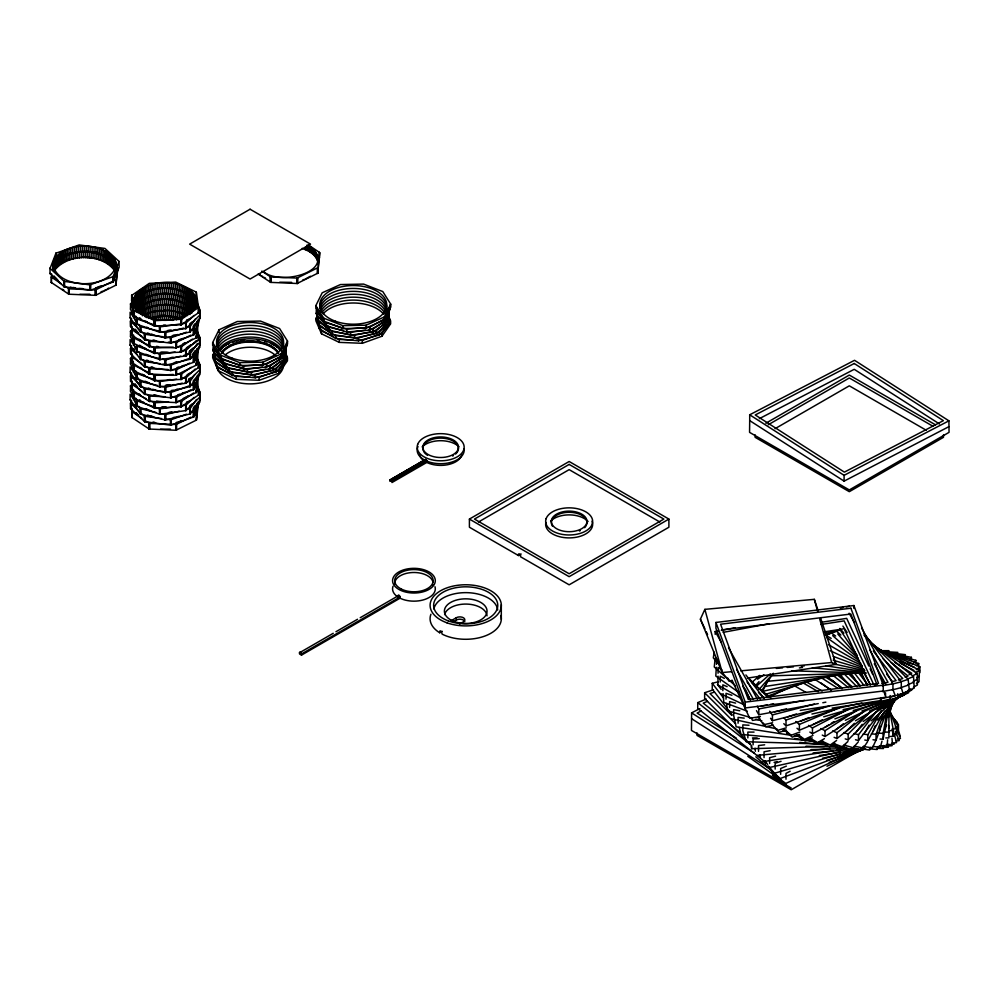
<?xml version="1.0" encoding="UTF-8"?>
<svg xmlns="http://www.w3.org/2000/svg" width="999" height="999" viewBox="0 0 999 999"><rect width="100%" height="100%" fill="white"/><g stroke="black" fill="none" stroke-linecap="round" stroke-linejoin="round"><path stroke-width="1.5" d="M453.683 621.578L456.318 620.067L456.318 617.732A4.983 2.885 0 0 1 463.374 617.732A4.983 2.885 0 0 1 463.374 621.803L459.602 623.988M518.456 555.544C517.607 551.935 521.678 554.707 520.479 556.718L569.155 584.815L668.893 527.235L668.893 519.08L569.155 461.501L469.405 519.08L469.405 527.235L518.456 555.544L521.141 554.008M51.249 282.43L68.831 294.218L95.592 295.329L115.909 285.165L117.72 269.605M51.324 282.567L51.611 273.888M198.339 319.518L196.478 337.699L176.036 347.889L149.188 346.665L131.893 335.115L132.168 326.436M198.277 349.488L196.478 365.047L175.911 375.237L149.188 374.013L131.893 362.45L132.168 353.771M198.426 374.45L196.478 392.382L176.036 402.572L149.188 401.348L131.893 389.785L132.168 381.106M198.277 404.52L196.478 420.067L175.911 430.257L149.188 429.033L131.893 417.47L132.168 408.454M319.643 252.61L317.732 273.227L319.63 252.547L308.416 244.942M699.887 708.578L691.608 712.886L691.47 730.444L791.22 788.024M718.044 676.161L717.931 684.964L740.846 698.201M749.7 420.616L749.562 432.355L849.312 489.935L949.05 432.355L948.913 420.829L854.532 360.302L749.7 414.797L749.7 420.616L844.093 481.131L948.913 426.648M199.788 315.147L185.951 328.534L159.852 332.267L136.888 324.263L130.569 309.041M196.915 303.022C203.534 312.899 198.289 325.199 193.781 334.777L193.781 329.37L197.003 321.366M199.788 342.495L185.951 355.869L159.852 359.603L136.888 351.598L130.569 336.376M197.49 331.693L199.663 337.412M199.788 369.83L185.951 383.216L159.852 386.95L136.963 378.996L130.569 363.723M199.788 397.165L185.951 410.552L159.852 414.285L136.963 406.331L130.569 391.059M52.785 263.936C57.03 290.172 110.839 290.185 116.346 264.698C110.265 238.823 51.773 239.523 52.785 269.343C61.451 245.242 108.791 245.267 116.346 270.117L116.346 264.698M716.32 667.257L715.808 676.048L738.636 692.319M119.018 261.401L104.97 248.451L79.171 244.93L55.956 253.197L50.075 268.394L64.123 281.343L89.922 284.865L113.074 276.661L119.068 261.463L119.131 267.208L113.137 282.005L90.385 290.259L64.236 286.8L49.962 273.401M196.291 292.145L175.737 282.093L149.301 283.354L131.643 295.467L133.978 310.689L154.745 320.704L181.493 319.255L198.526 307.517L196.328 292.22L196.291 297.565M198.576 312.712L181.281 324.75L154.495 326.074L133.978 316.096L131.868 300.487M193.706 334.89L170.817 343.169L144.917 339.722L130.594 326.636L130.519 320.929L131.606 318.219M131.606 345.554L130.594 348.564L137.013 354.533M131.606 372.889L130.594 375.899L139.148 383.841M131.606 400.237L130.594 403.246L138.087 410.202M132.767 335.726L134.053 343.494L154.37 353.384L181.044 352.147L198.526 340.259L197.24 325.624M131.868 355.169L134.053 370.841L154.857 380.794L181.493 379.345L198.526 367.607L197.24 352.959M131.606 350.961L130.594 353.971L144.593 366.933L170.817 370.504L193.644 362.3L199.588 347.04M197.24 380.294L198.576 389.385L195.966 391.346M131.606 378.309L130.594 381.306L144.693 394.318L170.817 397.839L193.644 389.635L199.588 374.375M198.576 394.792L198.476 389.598M131.606 405.644L130.594 408.653L144.693 421.665L170.817 425.187L193.644 416.97L199.675 401.848M875.274 647.227L919.417 670.179L919.005 681.718L916.47 683.516M133.317 300.999C141.009 276.086 190.397 276.149 196.915 301.76C189.223 326.685 139.835 326.623 133.317 300.999L133.342 307.567L133.429 299.85M133.317 306.406C141.271 281.98 186.688 281.968 196.741 304.87M883.653 745.479L883.378 748.551L877.184 748.363M887.636 739.847L887.087 745.991L879.345 745.754M889.872 715.296L890.708 706.093M715.172 658.266L714.26 667.007L735.214 685.626M286.426 345.342L284.802 358.678L269.93 368.918L247.465 372.152L226.011 367.145L213.736 355.806L214.098 349.937M213.736 355.806L214.273 351.361M285.889 346.878L284.802 358.678M324.725 323.139L316.92 315.921L316.92 318.831L329.183 330.169L350.649 335.177L373.102 331.943L387.987 321.703L389.248 308.429M387.987 321.703L389.598 308.366M115.909 285.165L117.495 267.532M132.355 330.332L131.843 335.04M132.355 357.679L131.843 362.375M132.355 385.015L131.843 389.722M132.355 412.699L131.843 417.407M196.416 337.774L197.69 323.089M196.416 365.11L197.69 350.424M196.416 392.445L197.69 377.759M196.416 420.129L197.69 405.107M200.162 312.262L200.137 317.744L190.185 331.868L165.709 337.937L140.484 332.13L140.297 326.561L138.599 324.25M200.162 339.61L200.137 345.08L190.185 359.203L165.472 365.297L140.484 359.465L130.12 345.005M130.12 372.352L140.484 386.813L165.472 392.644L190.185 386.538L200.112 372.465L200.112 367.058M200.15 399.475L200.112 394.393M714.173 652.11L713.311 657.891L719.405 664.797M879.632 730.918L880.469 726.323M880.032 739.035L883.116 739.223L883.116 733.403L887.287 710.476M883.116 739.223L887.849 713.249M458.279 449.875L458.404 449.225A17.807 10.277 0 0 0 439.885 438.124L438.761 438.174A17.807 10.277 0 0 0 435.477 438.549L434.415 438.761A17.807 10.277 0 0 0 422.864 448.838M586.9 523.414L586.775 524.063A17.807 10.277 0 0 1 586.575 524.687M52.86 269.181C62.425 245.879 107.805 245.891 116.321 269.942M196.803 357.592L196.229 359.877M196.803 406.805L196.229 409.091M196.803 412.562L196.229 414.847M264.073 271.965C280.719 286.401 340.659 270.454 308.579 245.729L308.579 251.136C313.499 253.871 318.294 258.616 318.119 264.635L317.957 256.93M115.984 279.62L95.592 289.922L69.068 288.861L63.674 285.427M196.553 332.155L193.631 333.791M196.553 359.49L193.631 361.126M196.553 386.838L193.631 388.474M196.553 414.173L193.631 415.809M317.769 267.744L297.128 278.084L270.729 276.973L261.788 271.116M196.828 305.507C188.861 281.843 137.125 281.768 133.391 308.192M196.416 408.466L196.703 407.317M877.921 746.54L877.097 749.512L869.367 748.813M881.992 741.196L880.356 747.165L872.614 746.453M885.264 729.282L886.488 724.812M888.536 717.369L892.207 703.958M461.813 454.82A21.366 12.338 0 0 1 427.772 462.887L426.798 462.437L391.983 482.529L391.458 480.032L389.972 480.144L425.537 459.453M199.7 347.44L199.7 337.362M199.7 374.775L199.788 364.423L197.49 359.028M199.7 402.11L199.788 391.758L197.49 386.363M198.576 334.715L198.414 340.397M198.576 362.05L198.414 367.732M283.154 354.907L266.496 364.198L243.581 366.059L223.139 359.777L212.987 347.764L212.987 350.674L223.139 362.687L243.581 368.968L266.496 367.108L283.154 357.817L283.154 354.907L285.826 346.141M283.154 357.817L287.175 344.655M386.326 320.841L386.326 317.932L390.347 304.77L390.347 307.68L386.326 320.841L369.68 330.132L346.753 331.993L326.323 325.711L316.171 313.698L317.07 307.867M116.009 273.389L115.185 275.649M196.229 332.542L196.578 331.343M196.229 387.212L196.578 386.026M115.434 274.688L115.847 273.551M873.039 731.643L875.174 725.848M872.989 739.76L876.061 740.147L876.061 734.327L884.59 711.151M904.32 657.567L905.381 654.67L880.856 651.66M876.061 740.147L886.188 712.624M131.606 323.626L130.594 326.636L130.519 321.004M193.556 362.362L193.644 356.88L197.003 348.701M167.495 392.033L171.166 392.37L193.556 384.29L197.003 376.036M193.706 416.908L193.706 411.501L197.003 403.384M132.817 383.491L130.444 385.976L134.453 395.367M732.142 680.469L729.083 680.943L722.202 672.552L700.399 619.143L704.869 609.353L814.322 599.338L818.293 611.163M762.287 692.132L768.156 679.47M870.941 747.252L869.63 750.062L860.439 748.638M875.661 740.858L872.402 747.889L863.223 746.465M886.101 718.381L894.567 700.124M134.228 307.879C147.165 288.761 182.542 288.798 195.829 307.505L195.829 302.098M195.467 356.031L196.004 354.92M195.467 410.701L196.004 409.59M212.65 342.607L219.031 329.757L237.275 321.528L260.402 321.066L279.595 328.534L287.512 341.096L287.512 344.006L281.131 356.855L262.887 365.085L239.76 365.547L220.567 358.067L212.65 345.517L212.65 342.607L220.567 355.169L220.567 358.067M281.131 356.855L281.131 353.946L287.512 341.096M315.834 305.632L322.215 292.782L340.447 284.553L363.586 284.091L382.779 291.558L390.696 304.121L390.696 307.03L384.315 319.88L366.071 328.109L342.932 328.571L323.751 321.091L315.834 308.541L315.834 305.632L323.751 318.194L323.751 321.091M384.315 319.88L384.315 316.97L390.696 304.121M198.526 394.942L198.576 389.323M113.187 281.943L113.212 276.486M193.756 329.42L190.609 330.706M115.509 271.928C102.772 252.61 67.383 252.672 53.909 271.191L53.909 265.771M134.478 307.38C147.864 289.036 181.83 289.073 195.567 307.005M195.155 329.295L195.742 328.196M195.155 356.631L195.742 355.532M195.155 383.966L195.742 382.867M195.155 411.313L195.742 410.214M865.296 731.93L869.118 725.162M864.772 740.022L867.819 740.596L867.819 734.777L881.58 710.326M909.877 660.052L911.4 657.33L880.918 651.61M867.819 740.596L883.116 713.423M130.12 317.67L140.297 331.968M130.12 399.687L140.484 414.148L165.472 419.98L190.185 413.886L200.112 399.812L200.15 394.056M200.112 317.794L200.112 311.975M200.112 345.13L200.112 339.323M200.112 372.465L200.112 366.658M114.236 276.885L114.897 275.799M195.467 350.612L192.145 354.795M132.817 301.473L130.457 304.021L134.453 313.349M195.155 323.763L193.606 325.886M194.43 352.185L195.155 351.099M195.155 405.781L193.606 407.904M761.75 690.596L772.839 673.925M863.611 746.265L861.063 750.112L851.96 748.101M867.594 741.658L863.311 748.089L854.232 746.078M882.154 719.742L895.017 700.411M317.732 273.227L297.128 283.491L270.729 282.38L258.117 274.088M215.347 358.554L213.199 349.725L216.421 365.871L232.492 375.487L255.294 377.809L276.099 371.953L286.963 360.152L285.177 352.797L287.437 357.904L287.437 360.814L278.771 373.201L259.141 380.282L236.051 379.345L218.319 370.754L212.712 357.792L212.712 354.882L214.448 352.41M278.771 373.201L278.771 370.292L287.437 357.904M321.503 333.791L321.503 330.881L315.896 317.907L315.896 320.816L321.503 333.791L339.235 342.37L362.325 343.306L381.955 336.226L381.955 333.316L388.024 324.638M381.955 336.226L390.621 323.838L390.621 320.929L388.948 317.033M186.801 327.372L190.26 326.398L195.642 318.731M183.779 355.457L190.26 353.733L197.427 343.531M185.29 382.417L190.26 381.069L194.755 374.675M186.801 409.39L190.26 408.416L196.541 399.475M194.805 324.363L193.144 326.461M194.031 330.844L194.805 329.77M194.805 379.046L193.144 381.143M194.805 406.381L193.144 408.479M194.031 412.862L194.805 411.788M856.505 731.718L862.199 724.325M855.494 739.747L858.491 740.521L858.491 734.702L876.36 711.538M913.973 662.749L915.858 660.314L881.393 651.448M858.491 740.521L881.056 711.251M113.037 278.871L113.861 277.822M194.168 304.845L194.168 310.264C179.308 295.342 150.387 295.317 135.802 310.614L135.802 305.207M190.26 326.398L190.185 331.868M190.26 353.733L190.185 359.203M190.26 381.069L190.185 386.538M190.26 408.416L190.185 413.886M136.201 310.14C150.961 295.579 178.746 295.604 193.744 309.79M754.932 686.263L759.015 681.63M759.015 689.485L773.326 673.264M858.253 741.97L851.46 749.625L841.071 746.565M877.572 720.079L897.589 697.352M132.817 328.821L130.457 331.368L134.453 340.684M132.817 356.156L130.444 358.641L134.453 368.032M216.421 365.871L216.421 362.962L232.492 372.577L255.294 374.9L276.099 369.043L286.963 357.242L285.177 349.887M333.204 334.128L335.676 335.602L358.466 337.924L379.283 332.068L386.188 324.55M317.095 315.696L316.371 312.749L319.593 328.896L335.676 338.511L358.466 340.834L379.283 334.977L390.147 323.177L388.349 312.912M193.606 347.827L189.186 351.66M193.144 348.276L189.835 351.149M846.727 730.943L854.382 723.301M845.229 738.873L848.163 739.859L848.163 734.04L870.204 712M916.495 665.709L918.693 663.511L878.958 650.262M848.163 739.859L875.723 712.299M193.644 329.545L193.556 335.015M193.644 362.3L193.781 356.718M193.644 389.635L193.781 384.053M190.609 412.724L193.706 411.501M135.602 316.009L137.15 319.006L160.102 326.873L185.839 323.164L194.043 315.447M179.645 351.423L186.051 350.412L196.291 340.634M181.144 378.546L186.051 377.759L195.167 369.056M182.63 405.669L186.176 405.007L194.043 397.465M751.61 682.654L759.764 675.411M756.268 686.363L770.241 673.95M847.926 741.533L842.107 746.715L833.341 743.418M871.203 720.841L895.653 699.1M845.566 744.43L840.958 748.526L830.793 744.717M887.025 707.567L899.687 696.303M192.145 321.94L189.835 323.813M192.145 403.958L189.835 405.831M268.793 368.531L273.139 367.62L280.195 361.576M283.728 358.554L286.089 356.531L285.539 347.627M214.61 356.431L214.885 360.876L229.133 371.416L251.386 375.1L273.139 370.529L286.089 359.44L286.089 356.531M318.069 323.901L318.069 320.991L332.317 331.531L354.57 335.214L376.323 330.644L389.26 319.555L389.26 322.465L376.323 333.554L354.57 338.124L332.317 334.44L318.069 323.901L317.707 317.969M115.772 279.882L115.697 285.339M196.341 387.1L196.266 392.557M196.341 414.435L196.266 420.242M836.113 729.557L843.331 723.813M834.115 737.337L836.975 738.536L836.975 732.717L862.574 712.374M916.233 669.742L919.879 666.832L878.521 649.475M836.975 738.536L871.116 711.4M131.868 327.834L132.318 332.717M131.868 382.505L132.318 387.4M112.999 282.13L113.137 276.598M193.644 356.88L171.066 365.06L162.999 364.086M191.783 313.199C177.01 301.973 154.308 301.96 139.186 312.562L139.186 307.155M191.046 344.83L188.524 346.616M139.785 312.15C154.77 302.197 176.548 302.222 191.234 312.774M189.186 346.129L190.447 345.229M189.186 378.996L190.447 378.097M757.579 679.195L763.885 674.712M836.575 740.484L830.231 745.004L821.802 741.058M863.198 721.49L893.643 699.799M834.739 743.144L829.657 746.765L819.854 742.182M883.004 708.728L900.786 696.053M190.11 353.846L190.01 359.315M190.11 381.193L190.01 386.65M190.11 408.529L190.01 413.986M177.872 346.903L181.493 346.591L192.357 339.148M195.966 336.675L198.364 335.027M176.336 374.313L181.493 373.938L191.159 367.307M195.966 364.011L198.364 362.362M176.336 401.66L181.493 401.273L193.556 392.994M133.441 389.51L134.053 398.176L154.62 408.116L181.169 406.805L198.364 395.117M265.434 366.658L269.93 366.009L281.081 358.329M368.619 329.682L373.102 329.033L387.987 318.793M189.835 373.089L187.125 374.775M188.524 379.37L189.835 378.496M186.051 410.502L186.176 405.007M824.737 727.497L828.671 724.974M831.293 723.301L833.915 721.615M822.264 735.077L825.024 736.513L825.024 730.694L855.181 711.363M915.484 672.702L919.417 670.179M825.024 736.513L864.36 711.3M916.795 677.672L919.417 675.998M317.482 268.069L317.482 273.476L317.694 267.882M107.268 288.973L108.629 288.124M310.402 276.248L306.081 278.646M181.493 346.591L181.543 351.973M181.493 379.345L181.543 373.901M181.493 406.68L181.543 401.236M187.125 320.105L188.524 319.28M187.125 402.122L188.524 401.298M390.022 479.882L425.424 459.428M424.525 460.402L389.972 480.219L389.972 481.368L426.723 460.851M391.158 479.745L426.049 459.777M391.333 479.907L426.173 459.89M391.458 480.032L426.498 460.314M391.608 480.244L426.448 460.239M391.858 480.719L426.585 460.464M391.908 480.881L426.685 460.714M391.97 481.118L426.735 460.876L426.798 462.437M391.983 481.356L426.785 461.101M478.446 522.015L569.155 469.642L659.852 522.015M435.002 586.738A21.366 12.338 0 0 1 425.037 599.363A21.366 12.338 0 0 1 401.049 598.663L400.062 598.201L301.511 655.107L299.5 653.945L299.5 652.772L333.241 633.291M335.939 631.743L357.53 619.268M360.227 617.707L398.027 595.891A1.424 0.749 63.9 0 1 398.064 595.566L398.089 595.504A1.411 0.799 60.9 0 1 398.751 595.217L398.788 595.229M301.511 655.107L301.511 653.945L400.062 597.04A1.424 0.899 54.4 0 0 400.012 596.653L399.987 596.578A1.424 0.862 57.8 0 0 399.013 595.329M765.871 423.226L849.312 375.062L935.439 424.787M768.243 424.762L849.312 377.972L933.066 426.323M774.999 428.721L849.312 385.826L926.31 430.282M451.286 620.641L456.318 617.732M430.944 614.223A35.614 20.567 0 0 0 438.986 632.317L439.722 632.767L442.245 631.306M668.893 519.08L569.155 576.673L469.405 519.08M768.256 697.165L772.302 694.829M824.412 738.661L817.681 742.557L809.59 737.886M855.419 720.766L891.807 699.75M907.991 690.421L910.676 688.86M913.373 687.3L917.419 684.964L917.282 673.438L874.025 645.704M823.064 741.196L817.681 744.305L808.253 738.86M876.885 710.114L911.875 689.909M861.2 749.375L791.22 789.772L697.015 735.389L697.015 732.916M326.323 325.711L326.323 322.802L346.753 329.083L369.68 327.222L386.326 317.932M186.401 320.442L187.837 319.643M186.401 347.777L187.837 346.978M187.837 396.191L183.267 398.476M186.401 397.04L187.837 396.241M186.401 402.46L187.837 401.66M759.365 418.643L854.232 369.318L939.447 423.951M749.7 414.797L844.093 475.324L948.913 420.829M701.273 710.913L697.14 713.049L736.475 738.273M812.749 724.737L822.377 719.742M909.003 674.7L911.75 673.276L894.704 662.349M808.528 725.411L812.462 727.934L845.566 710.726M913.148 675.586L917.282 673.438M809.839 732.067L812.462 733.753L856.593 710.801M913.148 681.405L917.282 679.258M790.134 771.253L786.001 773.401L786.001 779.22M58.666 258.853L70.542 252.922M59.99 263.611L69.218 258.991M168.157 342.17L176.398 342.407L190.996 335.115M171.229 369.642L176.398 369.742L189.673 363.112M172.765 397.04L176.486 397.04L190.996 389.785M145.467 420.804L149.638 423.414L176.036 424.5L190.996 417.132M104.308 290.509L105.832 289.772M143.831 315.072L145.355 314.273M112.812 282.218L112.912 276.773M193.381 329.707L193.381 335.115M193.381 357.043L193.469 362.412M193.381 384.378L193.469 389.747M193.381 417.132L193.469 411.675M769.18 696.927L788.773 687.774M813.011 735.389L804.582 739.335L798.238 734.814M845.341 720.279L887.499 700.561M902.959 693.343L914.21 688.086L913.523 676.523L872.065 643.581M812.162 737.824L805.157 741.096L796.265 734.752M869.517 711.001L908.69 692.694M847.664 754.532L785.826 783.441L747.789 756.318M826.985 766.233L864.759 748.576M220.567 355.169L239.76 362.637L262.887 362.175L281.131 353.946M323.751 318.194L342.932 325.662L366.071 325.199L384.315 316.97M189.91 326.611L189.81 332.055M189.91 332.018L190.11 326.511M189.91 408.628L189.81 414.073M145.355 314.335L150.374 312.387M183.267 343.743L184.877 343.057L183.267 343.793M184.877 392.32L181.593 393.643M766.021 762.687L697.739 708.428L697.739 702.622L706.305 699.025M707.529 701.31L703.221 703.121L739.36 731.83M800.274 721.241L808.89 717.619M905.181 677.235L908.054 676.023L891.183 662.624M795.753 721.49L799.4 724.4L835.064 709.44M907.816 678.92L913.523 676.523M796.965 728.271L799.4 730.219L847.901 709.864M907.816 684.74L913.523 682.342M786.363 766.108L780.656 768.506L780.656 774.312M185.839 323.164L185.839 328.584M185.839 350.512L185.951 355.869M182.442 365.934L184.078 365.272M185.839 383.254L185.951 377.809M182.442 393.269L184.078 392.619M185.839 405.182L185.951 410.552M297.602 277.997L297.602 283.404M102.697 285.789L95.629 287.924M101.024 291.833L102.697 291.196M302.809 279.957L304.483 279.333M181.593 338.961L183.267 338.336M181.593 366.296L183.267 365.671M826.023 635.202L830.369 633.566M767.369 696.328L809.39 680.581M799.849 732.017L791.083 735.301L785.264 730.132M834.902 718.88L880.181 701.897M897.701 695.329L909.39 690.946L908.166 679.345L864.085 635.264M799.5 734.402L792.244 737.125L784.178 729.957M861.887 711.001L903.97 695.229M845.978 753.87L780.256 778.508L755.806 756.78M829.282 762.374L865.559 748.775M252.984 377.123L259.141 377.372L278.771 370.292M356.168 340.147L362.325 340.397L381.955 333.316M63.224 255.894L70.155 253.396M165.996 337.15L171.066 337.712L186.438 332.192M165.996 419.168L171.066 419.73L186.438 414.21M750.936 744.842L704.645 698.563L704.645 692.744L713.473 689.797M714.435 692.095L710.002 693.568L731.842 715.409M787.449 716.97L796.315 714.01M898.376 679.994L902.821 678.508L883.166 658.853M783.803 717.856L786.013 720.054L824.275 707.304M900.811 681.793L908.166 679.345M783.803 723.676L786.013 725.873L838.998 708.216M900.811 687.612L908.166 685.152M781.056 761.3L775.174 763.273L775.174 769.08M179.857 421.541L181.593 420.979M98.389 286.838L100.162 286.301M149.5 318.194L164.785 315.834L180.145 318.007M178.958 339.722L180.732 339.198M178.958 421.74L180.732 421.216M825.374 634.715L835.726 631.668M766.395 694.043L819.617 678.383M777.347 730.456L786.325 727.809M823.725 716.807L874.6 701.847M889.56 697.439L903.034 693.481L901.285 687.599L901.285 681.78L863.66 632.991M786.475 730.169L779.058 732.354L771.24 723.538M853.246 710.526L897.764 697.439L897.764 693.731M774.537 773.251L840.371 753.883M843.368 753.009L847.851 751.685M826.697 760.314L865.284 748.963M181.169 346.715L181.044 352.147M181.169 352.123L181.393 346.641M181.169 374.051L181.044 379.483M181.169 379.458L181.393 373.976M181.169 401.386L181.044 406.818M181.169 406.805L181.393 401.311M150.374 312.45L154.033 311.451M181.019 307.355L181.019 318.231L165.784 315.771L150.374 317.857L150.374 306.98M178.047 394.705L179.857 394.205M90.497 290.234L90.609 284.802M177.135 367.532L178.958 367.07M177.135 416.808L178.958 416.333M731.992 714.735L712.25 689.123L712.25 683.304L718.244 681.768M774.412 711.912L786.425 708.828M891.608 681.793L896.115 680.631L873.301 651.048M769.605 711.251L772.427 714.909L814.372 704.12M892.294 684.09L901.285 681.78M770.541 718.281L772.427 720.716L829.357 706.081M892.294 689.909L901.285 687.599M775.611 756.156L769.617 757.704L769.617 763.523M774.113 762.362L777.11 761.588M150.961 300.836L153.983 300.1M140.335 326.598L165.335 332.555L183.779 328.109M161.988 359.153L165.597 359.877L180.769 356.181M160.464 386.138L165.597 387.225L182.28 383.154M161.988 413.836L165.597 414.56L179.258 411.238M176.199 334.94L178.047 334.503M176.199 389.61L178.047 389.185M176.199 422.477L178.047 422.053M825.249 633.416L840.334 630.082L857.392 655.719M762.587 691.345L832.017 675.961M772.589 722.752L763.498 724.762L758.366 717.032M811.937 714.035L861.887 702.959M880.057 698.938L895.191 695.579L892.944 689.572L892.944 683.766L861.588 628.046M773.338 725.112L765.758 726.785L763.199 722.939M843.106 709.64L890.121 699.225L890.121 695.516M768.768 767.644L839.909 751.872M897.427 739.123L900.449 738.448L898.201 732.454L898.201 726.635L889.797 711.688M822.589 758.229L865.059 748.813M175.262 362.525L177.135 362.125M175.262 389.872L177.135 389.46M176.161 342.457L176.036 347.889M176.161 369.805L176.036 375.224M214.885 360.876L214.885 357.967L229.133 368.506L251.386 372.19L265.884 369.143M176.161 397.14L176.036 402.572M176.161 424.475L176.036 430.257M154.033 311.513L167.77 310.427M174.313 329.895L176.199 329.533M174.313 362.649L176.199 362.275M715.197 634.377L715.197 631.48L718.244 630.906M721.303 630.332L735.014 627.759M840.209 608.029L843.256 607.454M846.303 606.88L849.35 606.306M723.189 632.355L768.98 623.763M761.3 706.081L767.407 704.932M770.466 704.357L773.513 703.783M874.262 684.889L877.322 684.315M881.905 683.453L887.999 682.305L869.704 649.8M757.254 706.206L758.79 708.928L804.52 700.349M882.267 685.764L892.944 683.766M756.493 710.664L758.79 714.747L818.243 703.596M822.814 702.734L825.861 702.16M882.267 691.583L892.944 689.572M770.142 750.649L764.048 751.797L764.048 757.617M895.154 727.21L898.201 726.635M895.154 733.016L898.201 732.454M173.351 335.527L175.262 335.189M173.351 417.545L175.262 417.207M172.377 335.602L174.313 335.302M172.377 384.877L174.313 384.578M822.177 622.152L846.677 618.369L868.805 666.021M821.041 624.462L844.167 620.879L873.538 684.178M824.125 631.843L844.167 628.733M799.412 667.931L802.484 667.457M747.439 678.109L836.126 664.385L820.766 618.556M764.922 686.475L843.556 674.313M760.426 716.583L749.712 718.244L732.105 680.319M800.236 710.426L885.963 697.165L883.79 691.345M760.139 719.23L752.484 720.416L751.186 717.619M832.142 708.091L881.168 700.511L881.168 698.039M762.974 761.675L833.403 750.786M836.463 750.311L839.522 749.837M896.165 741.071L899.225 740.596L895.429 731.543M819.367 755.556L863.785 748.688M891.37 744.417L894.43 743.943M346.353 331.268L350.649 332.267L365.622 330.107M213.736 352.897L226.011 364.235L247.465 369.243L262.437 367.083M156.743 353.159L160.102 354.208L175.162 352.06M137.063 379.046L136.813 373.464L159.852 381.543L176.661 379.183M137.063 406.393L136.813 400.799L159.852 408.878L179.645 406.094M95.467 289.935L95.467 295.342M171.403 357.605L173.351 357.33M171.403 390.459L173.351 390.197M715.933 622.464L853.908 605.531L883.228 685.202L883.228 691.008L745.254 707.941L715.933 628.284L715.933 622.464L745.254 702.122L745.254 707.941M722.115 629.845L850.886 614.035L876.46 683.478M745.254 702.122L883.228 685.202M764.66 744.804L758.528 745.554L758.528 751.373M891.907 729.195L896.503 728.633L896.503 734.44L893.431 734.814M170.417 357.767L172.377 357.53M172.377 412.212L168.444 412.599M171.403 330.257L167.445 330.569M169.43 412.475L171.403 412.275M731.455 671.703L722.202 672.552L704.869 609.353M740.709 670.853L831.668 662.537L836.126 664.385L833.528 658.766M776.373 668.418L782.579 667.856M787.237 667.432L793.443 666.857M801.21 666.146L804.307 665.871M766.807 681.355L852.909 673.476M757.254 755.369L830.007 748.713M891.932 743.056L896.578 742.632L894.117 733.691M813.136 752.909L858.029 748.8M887.449 746.116L892.095 745.691M89.848 294.23L79.908 294.293M291.633 282.367L279.72 282.218M159.815 310.614L161.788 310.464M168.444 330.582L170.417 330.419M168.444 379.732L170.417 379.57M170.417 385.102L166.446 385.339M170.417 429.133L160.477 429.195M160.102 326.873L160.227 332.267L159.977 326.873M160.102 354.208L160.227 359.615L159.977 354.208M160.102 381.543L160.227 386.95L159.977 381.543M160.102 408.891L160.227 414.285L159.977 408.891M169.43 385.127L165.447 385.302M759.277 738.611L753.109 738.985L753.109 744.804M888.773 730.756L893.393 730.481L893.393 736.288L890.309 736.475M160.027 315.572L164.635 315.347M150.2 345.979L154.857 348.039L173.264 347.128M151.536 373.963L154.857 375.387L173.264 374.475M151.536 401.298L154.857 402.722L168.669 402.035M168.444 352.397L160.477 352.297M770.778 675.848L862.499 673.076M751.36 745.641L751.648 748.713L824.4 746.515M886.313 744.642L892.507 744.455L891.957 738.311M811.038 749.6L848.176 748.476M851.26 748.376L855.906 748.239M882.204 747.439L888.386 747.252L888.111 744.18M167.445 352.497L161.463 352.435M163.786 310.377L165.784 310.364M166.446 407.155L162.45 407.105M879.62 650.661L888.91 650.661L888.91 653.571M754.058 732.092L747.851 732.092L747.851 737.911M884.265 732.092L888.91 732.092M752.509 737.911L757.155 737.911M885.813 737.911L888.91 737.911L888.91 710.589M297.04 283.491L297.04 278.084M163.449 325.187L165.447 325.212M165.447 407.23L161.463 407.105M170.567 337.762L170.692 343.169L170.492 337.749M170.567 365.097L170.692 370.504L170.492 365.085M170.567 392.432L170.692 397.852L170.492 392.432M170.567 419.78L170.692 425.187L170.492 419.767M164.448 401.76L160.477 401.511M791.77 670.829L866.395 673.076M825.162 744.118L746.216 741.733L742.831 730.706L742.831 724.887L749 725.262M806.031 746.216L846.253 747.427M336.501 338.149L339.235 339.473L353.084 340.022M218.319 370.754L218.319 367.857L236.051 376.436L249.9 376.998M78.434 251.673L90.709 252.173M93.781 252.297L96.841 252.422M83.042 257.267L92.245 257.642M165.135 304.458L168.207 304.595M145.467 338.786L149.638 341.396L163.561 341.983M145.467 366.121L149.638 368.743L168.157 369.505M165.085 396.728L149.638 396.079L146.691 394.28M82.88 288.636L78.921 288.374M880.906 651.385L897.864 652.409M876.947 733.029L883.116 733.403M81.893 289.011L77.934 288.674M167.77 310.364L169.755 310.552M812.374 667.807L864.659 672.589M813.798 741.071L741.033 734.415L739.185 727.409M799.699 742.432L827.572 744.979M830.656 745.266L836.85 745.828M154.62 348.027L154.745 353.446M154.62 375.374L154.745 380.794M154.62 402.709L154.745 408.129M169.755 310.502L171.728 310.764M158.504 368.556L160.477 368.756M160.477 401.561L156.568 401.086M165.085 332.542L165.335 337.962M165.085 337.949L165.01 332.517M149.638 341.396L149.75 346.828M165.085 359.877L165.335 365.309M165.085 365.284L165.01 359.865M149.638 368.743L149.75 374.163M165.085 387.212L165.335 392.644M165.085 392.619L165.01 387.2M165.085 414.56L165.335 419.98M149.638 423.414L149.75 429.183M744.218 718.144L738.086 717.394L738.086 723.214M871.453 733.766L876.061 734.327M86.663 251.348L89.66 251.748M92.657 252.148L95.654 252.547M170.23 299.225L174.725 299.837M142.333 332.13L145.017 334.328L162.999 336.75M142.333 359.465L145.017 361.675L160.002 363.686M141.271 385.814L144.805 388.961L162.999 391.421M142.333 414.148L145.017 416.346L161.501 418.556M171.728 310.701L175.574 311.376M156.568 346.353L158.504 346.678M158.504 395.891L154.658 395.267M825.748 665.771L864.297 671.728M791.27 735.339L736.151 726.81L733.666 715.434L733.666 709.615L739.76 710.764M794.33 735.801L800.449 736.75M794.567 738.448L812.949 741.295M819.08 742.232L823.676 742.944M157.53 395.704L153.721 395.017M173.664 310.976L185.889 314.822L185.889 309.353M156.568 340.934L152.797 340.184M863.248 733.928L867.819 734.777M73.152 287.45L75.037 287.824M153.721 340.334L155.607 340.721M153.721 422.352L155.607 422.739M159.615 326.823L159.728 332.255M159.615 354.158L159.728 359.59M159.615 381.493L159.728 386.925M159.615 408.841L159.728 414.273M74.088 288.049L70.405 287.163M152.797 389.335L154.658 389.747M152.797 422.202L154.658 422.614M833.266 663.773L864.959 670.791M731.618 718.905L777.035 728.97M783.091 730.319L786.113 730.981M786.737 733.641L789.772 734.315M795.841 735.664L800.386 736.675M326.96 325.199L329.183 327.26L343.494 330.594M172.79 299.3L175.824 300.012M158.953 358.441L140.684 354.158L138.599 351.586M157.442 385.427L140.684 381.493L136.9 376.611M155.931 412.412L140.335 408.616L140.397 414.086M151.873 334.478L153.721 334.927M151.873 367.232L153.721 367.682M153.721 416.945L150.087 415.984M735.614 703.121L729.62 701.585L729.62 707.404M853.995 733.553L858.491 734.702M177.435 311.738L181.019 312.762M150.974 334.178L152.797 334.653M150.974 361.513L152.797 362M150.974 367.045L152.797 367.52M150.974 416.196L152.797 416.67M270.604 276.935L270.854 282.405M270.604 282.342L270.504 276.898M150.087 361.313L151.873 361.825M833.241 660.252L864.285 669.38M749.937 717.357L727.497 710.751L726.56 703.496M755.918 719.118L761.9 720.878M844.192 745.079L853.171 747.727M144.805 334.278L144.917 339.722M144.805 361.613L144.917 367.058M144.805 388.961L144.917 394.393M144.805 416.296L144.917 421.74M149.213 410.239L150.974 410.789M148.364 355.207L150.087 355.781M148.364 388.074L150.087 388.648M907.429 662.362L913.348 664.335M731.892 695.279L726.011 693.318L726.011 699.138M843.755 732.567L848.163 734.04M136.888 351.598L136.738 346.016L152.535 351.698M302.222 248.351L308.579 251.136M147.515 333.017L149.213 333.629M147.515 382.292L149.213 382.904M147.515 415.035L149.213 415.646M833.253 656.38L862.224 667.245M747.177 711.113L723.813 702.359L723.089 693.593M146.691 327.222L148.364 327.872M146.691 360.09L148.364 360.726M146.691 409.24L148.364 409.89M64.123 286.75L64.123 281.343M182.717 313.424L184.34 314.098M145.891 321.416L147.515 322.09M145.891 354.283L147.515 354.957M145.891 408.966L147.515 409.627M900.037 661.301L914.41 667.332M727.135 686.638L722.851 684.852L722.851 690.671M832.691 730.918L836.975 732.717M154.196 347.914L154.271 353.359M154.196 375.262L154.271 380.694M154.196 402.597L154.271 408.029M140.584 332.18L140.484 326.723M140.584 354.108L140.784 359.59M140.584 381.443L140.784 386.938M140.584 408.791L140.784 414.273M145.105 321.116L146.691 321.815M146.691 349.163L143.594 347.702M145.105 381.206L146.691 381.905M68.619 288.723L68.719 294.168M149.188 395.941L149.288 401.398M149.188 423.276L149.288 429.083M830.082 650.649L862.287 665.696M145.891 348.763L142.869 347.252M720.616 693.756L743.094 704.27M321.503 330.881L333.778 336.825M184.028 313.411L186.701 314.71M133.441 334.827L134.203 338.199L147.54 344.68M133.978 370.766L133.891 365.184L148.863 372.664M133.928 392.632L146.204 398.713M145.105 375.799L142.158 374.238M900.124 663.199L913.885 670.341M724.337 678.358L720.204 676.198L720.204 682.017M820.891 728.546L825.024 730.694M399.013 589.51L400 590.034A21.366 12.338 0 0 0 434.752 583.466A21.366 12.338 0 0 0 408.579 568.731A21.366 12.338 0 0 0 398.077 588.948M264.073 277.372L265.547 278.159M62.3 289.248L63.774 290.022M142.869 374.588L144.331 375.374M142.869 401.935L144.331 402.709M825.786 635.264L831.193 638.386M828.483 644.68L860.913 663.398M806.018 681.693L822.165 691.021M803.371 683.079L818.231 691.658M793.918 685.464L806.081 692.482M270.342 282.23L270.342 276.823M318.881 323.052L319.593 325.986L330.731 332.642M142.869 341.845L138.998 339.148M144.505 334.128L144.693 339.648M144.505 361.476L144.693 366.983M144.505 388.811L144.693 394.318M144.505 394.218L144.455 388.773M144.505 416.146L144.693 421.665M144.505 421.566L144.455 416.108M825.274 676.885L841.008 686.975M821.053 677.559L838.099 688.486M814.497 679.17L831.543 690.097M766.87 695.316L770.803 697.839M722.002 669.929L718.069 667.419L718.069 673.226M142.158 346.903L139.585 345.142M691.608 712.886L754.532 753.234M691.608 718.706L770.266 769.143M308.416 250.362L312.088 252.797M187.213 309.353L189.66 310.989M104.196 255.182L110.315 259.253M106.643 262.225L110.315 264.673M141.796 336.338L131.818 329.558M61.226 283.803L51.236 276.948M141.796 363.673L131.818 356.893M141.796 391.021L131.806 384.165M141.796 418.356L131.806 411.501M261.401 275.662L262.687 276.548M140.197 340.122L141.483 341.009M140.197 367.407L141.483 368.344M830.631 632.442L835.664 636.038M826.847 637.612L859.602 660.951M820.691 682.841L830.768 690.022M772.439 775.236L786.413 785.202M139.585 317.794L140.822 318.706M139.585 399.812L140.822 400.724M136.888 318.843L137.063 324.375M136.888 346.191L137.063 351.71M138.998 393.818L140.197 394.805M837.462 675.099L852.097 686.725M833.878 676.098L848.338 687.587M827.859 677.122L842.319 688.611M753.283 683.903L770.154 697.302M697.739 702.622L750.174 744.28M134.053 343.494L133.978 338.024M134.053 370.841L133.978 365.359M134.053 398.176L133.978 392.707M836.188 630.893L840.846 635.027M832.691 635.639L858.303 658.403M832.329 680.307L841.645 688.586M259.128 273.776L260.215 274.737M772.19 772.14L781.405 780.331M58.429 281.194L54.096 276.024M108.391 256.955L115.834 263.848M130.644 321.278L138.087 328.184M138.449 333.191L134.977 329.058M57.88 280.307L55.919 278.296M138.449 415.209L136.488 413.211M848.85 674.063L859.864 685.077M892.931 718.144L897.339 722.552M843.93 673.676L857.042 686.775M839.572 675.124L851.573 687.137M749.225 678.746L767.794 697.314M758.466 692.507L763.973 698.014M704.645 692.744L735.501 723.601M137.912 332.767L135.302 329.658M137.912 414.785L136.064 412.737M137.412 386.888L134.977 383.728M839.809 628.458L843.893 633.091M837.761 633.99L857.192 655.993M840.072 674.725L851.323 687.462M768.056 765.858L776.248 775.149M51.324 277.16L51.449 282.692M131.893 411.725L132.005 417.594M316.171 310.789L323.551 319.53M135.602 370.691L136.813 373.464M135.602 398.027L136.813 400.799M886.6 674.125L892.307 681.518M858.978 673.351L867.444 684.327M890.958 714.822L898.476 724.575L898.476 730.394L900.224 736.275M854.332 672.889L863.835 685.214M849.575 672.539L860.039 686.101M745.891 674.937L763.948 698.363M747.027 681.98L760.202 699.05M717.419 684.452L721.216 689.385M712.25 683.304L723.538 697.939M136.488 380.457L134.977 378.321M136.051 320.766L130.12 312.262L130.12 318.069M135.202 346.953L130.12 339.598L130.12 345.404M135.202 374.288L130.12 366.933L130.12 372.752M136.051 402.784L130.12 394.28L130.12 400.087M138.599 406.256L140.297 408.579M133.928 343.369L133.891 337.837M136.064 379.882L134.665 377.709M880.756 677.272L885.014 683.678M842.894 626.073L847.152 632.479M852.422 675.349L859.24 685.614M765.047 760.689L767.607 764.535M769.305 767.095L771.016 769.655M134.977 323.639L135.664 324.725M135.664 406.743L134.39 404.558M131.843 329.633L132.005 335.227M131.843 356.968L132.005 362.575M131.843 384.303L132.005 389.91M134.665 323.039L135.302 324.126M134.665 405.057L135.302 406.143M849.125 613.224L854.457 622.702M874.287 663.748L885.713 684.065M863.536 672.352L870.391 684.54M860.489 672.752L867.344 684.939M728.521 647.827L757.492 699.3M715.197 631.48L721.315 642.345M736.613 669.517L753.433 699.412M742.732 686.213L750.374 699.799M136.738 318.681L136.813 324.2M136.738 373.351L136.813 378.871M136.738 400.699L136.813 406.218M870.104 668.831L872.701 674.437M844.817 630.144L870.279 684.989M862 674.163L867.219 685.414M745.204 688.948L750.436 700.199M700.399 619.143L704.957 628.97M706.268 631.78L707.567 634.59M727.784 678.134L729.083 680.943M764.447 761.051L765.746 763.848M212.712 354.882L216.084 362.662M133.903 343.294L134.39 344.355M133.941 348.751L134.39 349.875M133.903 370.641L134.39 371.69M132.767 390.409L134.39 399.026M889.572 709.802L896.503 728.633M133.754 342.719L134.153 343.856M133.754 370.055L134.153 371.191M814.322 599.338L817.632 611.376M819.692 618.905L831.668 662.537M759.69 754.745L760.514 757.717M199.775 309.678L199.738 315.372M199.775 337.013L199.738 342.707M889.497 709.078L893.393 730.481M892.557 731.705L893.393 736.288M888.536 725.399L889.085 728.458M197.24 303.696L197.69 306.693M197.24 385.701L197.69 388.711M755.069 748.214L755.356 751.285M133.317 361.725L133.391 362.874M388.636 312.088L389.26 322.465M285.364 347.577L286.089 359.44M751.523 745.641L751.648 748.713M943.506 434.827L943.506 437.3L849.312 491.683L755.107 437.3L755.107 434.827M919.879 666.832L919.879 672.652M918.693 663.511L918.693 666.42M915.858 660.314L915.858 663.211M911.4 657.33L911.4 660.239M885.526 692.806L885.526 695.429M885.002 725.224L885.002 729.832M853.908 605.531L853.908 608.441M844.093 475.324L844.093 481.131M812.462 727.934L812.462 733.753M799.4 724.4L799.4 730.219M786.013 720.054L786.013 725.873M772.427 714.909L772.427 720.716M758.79 708.928L758.79 714.747M716.495 658.516L716.495 664.323M501.311 604.682L501.311 619.355M439.722 632.767L439.722 631.605A1.424 0.799 61.5 0 1 440.522 630.943A1.424 0.849 58.4 0 1 441.758 632.754L442.145 634.14A35.614 20.567 0 0 0 482.867 636.738A35.614 20.567 0 0 0 500.886 615.496M400.062 597.04L400.062 598.201M398.027 595.891L398.027 597.052L397.202 596.503A21.366 12.338 0 0 1 393.019 586.276M379.283 332.068L379.283 334.977M376.323 330.644L376.323 333.554M373.102 329.033L373.102 331.943M369.68 327.222L369.68 330.132M366.071 325.199L366.071 328.109M362.325 340.397L362.325 343.306M358.466 337.924L358.466 340.834M354.57 335.214L354.57 338.124M350.649 332.267L350.649 335.177M346.753 329.083L346.753 331.993M342.932 325.662L342.932 328.571M339.235 339.473L339.235 342.37M335.676 335.602L335.676 338.511M332.317 331.531L332.317 334.44M329.183 327.26L329.183 330.169M319.43 252.285L319.593 257.879M319.593 325.986L319.593 328.896M317.794 261.526L317.794 264.236M317.682 255.781L317.682 261.189M317.295 254.658L317.295 260.065M316.77 253.534L316.77 258.953M316.134 252.447L316.134 257.854M315.384 251.373L315.384 256.793M314.51 250.337L314.51 255.744M313.524 249.338L313.524 254.745M312.437 248.364L312.437 253.771M311.251 247.44L311.251 252.847M309.965 246.566L309.965 251.973M307.105 244.942L307.105 250.362M305.557 246.928L305.557 249.625M297.49 278.034L297.365 283.466M297.24 278.072L297.24 283.479M286.963 357.242L286.963 360.152M276.099 369.043L276.099 371.953M273.139 367.62L273.139 370.529M270.966 277.01L270.966 282.417M269.93 366.009L269.93 368.918M266.496 364.198L266.496 367.108M262.887 362.175L262.887 365.085M259.141 377.372L259.141 380.282M255.294 374.9L255.294 377.809M251.386 372.19L251.386 375.1M247.465 369.243L247.465 372.152M243.581 366.059L243.581 368.968M239.76 362.637L239.76 365.547M236.051 376.436L236.051 379.345M232.492 372.577L232.492 375.487M229.133 368.506L229.133 371.416M226.011 364.235L226.011 367.145M223.139 359.777L223.139 362.687M219.031 329.757L219.031 332.667M199.775 364.36L199.738 370.055M199.775 391.695L199.738 397.39M198.576 307.305L198.526 312.924M198.476 307.58L198.364 313.099M198.339 401.698L198.426 404.845M196.89 300.612L196.915 305.819M196.741 299.463L196.803 305.619M196.478 298.314L196.478 303.733M196.291 303.221L196.291 307.28M196.341 332.417L196.266 337.874M196.341 359.765L196.266 365.222M196.079 297.19L196.079 302.597M195.567 296.079L195.567 301.486M195.255 300.999L195.255 306.406M194.917 294.98L194.917 300.387M194.917 305.919L194.917 308.616M194.555 299.912L194.555 305.319M194.168 293.918L194.168 299.325M193.744 298.863L193.744 304.27M193.644 384.228L193.556 389.697M193.644 411.563L193.556 417.033M193.294 292.869L193.294 298.289M193.294 303.808L193.294 309.215M192.819 297.839L192.819 303.246M192.819 308.766L192.819 311.476M192.32 291.87L192.32 297.277M192.32 302.809L192.32 308.216M191.783 296.853L191.783 302.26M191.783 307.779L191.783 311.838M191.234 290.896L191.234 296.316M191.234 301.835L191.234 307.242M190.647 295.904L190.647 301.311M190.647 306.843L190.647 312.25M190.035 289.972L190.035 295.392M190.035 300.911L190.035 306.318M190.035 311.85L190.035 314.548M189.91 353.946L189.81 359.39M189.91 381.281L189.81 386.725M189.41 294.992L189.41 300.412M189.41 305.931L189.41 311.338M188.749 289.098L188.749 294.505M188.749 300.037L188.749 305.444M188.749 310.964L188.749 313.674M188.074 294.143L188.074 299.55M188.074 305.082L188.074 310.489M187.362 288.261L187.362 293.669M187.362 299.2L187.362 304.608M187.362 310.14L187.362 315.547M186.638 293.331L186.638 298.738M186.638 304.27L186.638 309.678M186.176 322.989L186.051 328.484M186.176 350.324L186.051 355.819M186.176 377.659L186.051 383.166M185.889 287.487L185.889 292.894M185.889 298.414L185.889 303.833M185.727 323.201L185.627 328.634M185.727 350.537L185.627 355.981M185.727 377.884L185.627 383.316M185.727 405.219L185.627 410.651M185.127 292.582L185.127 297.989M185.127 303.521L185.127 308.928M184.34 286.75L184.34 292.17M184.34 297.69L184.34 303.097M184.34 308.629L184.34 316.795M183.541 291.883L183.541 297.29M183.541 302.822L183.541 308.229M182.717 286.089L182.717 291.496M182.717 297.028L182.717 302.435M182.717 307.954L182.717 317.482M181.868 291.246L181.868 296.653M181.868 302.185L181.868 307.592M181.543 319.218L181.493 324.663M181.393 319.293L181.281 324.75M181.019 285.477L181.019 290.896M181.019 296.416L181.019 301.823M181.169 319.368L181.044 324.812M180.931 319.405L180.931 324.825M180.931 346.753L180.931 352.16M180.931 374.088L180.931 379.495M180.931 401.423L180.931 406.843M180.145 290.672L180.145 296.079M180.145 301.598L180.145 307.018M179.258 284.94L179.258 290.347M179.258 295.866L179.258 301.286M179.258 306.805L179.258 317.682M178.346 290.16L178.346 295.567M178.346 301.086L178.346 306.506M177.435 284.453L177.435 289.86M177.435 295.392L177.435 300.799M177.435 306.331L177.435 317.207M176.511 289.71L176.511 295.117M176.511 300.649L176.511 306.056M176.511 317.045L176.511 319.755M176.486 342.37L176.486 347.777M176.486 369.705L176.486 375.112M176.486 397.04L176.486 402.46M176.486 424.388L176.486 430.144M176.398 342.407L176.286 347.839M176.398 369.742L176.286 375.187M176.398 397.078L176.286 402.522M176.398 424.425L176.286 430.207M175.824 342.482L175.911 347.902M175.824 369.83L175.911 375.237M175.824 397.165L175.911 402.572M175.824 424.513L175.911 430.257M175.574 284.041L175.574 289.448M175.574 294.98L175.574 300.387M175.574 305.919L175.574 316.795M174.625 289.323L174.625 294.742M174.625 300.262L174.625 305.669M174.625 316.671L174.625 319.368M173.664 283.691L173.664 289.111M173.664 294.63L173.664 300.037M173.664 305.569L173.664 316.446M172.702 289.023L172.702 294.43M172.702 299.95L172.702 305.369M172.702 316.358L172.702 320.417M171.728 283.416L171.728 288.836M171.728 294.355L171.728 299.762M171.728 305.294L171.728 316.171M171.166 337.687L171.066 343.132M171.166 365.035L171.066 370.467M171.166 392.37L171.066 397.802M171.166 419.705L171.066 425.149M170.941 337.737L170.817 343.169M170.941 365.085L170.817 370.504M170.941 392.42L170.817 397.839M170.941 419.755L170.817 425.187M170.742 288.773L170.742 294.193M170.742 299.712L170.742 305.12M170.742 316.121L170.742 320.179M169.755 283.216L169.755 288.624M169.755 294.156L169.755 299.563M169.755 305.095L169.755 315.971M168.769 288.611L168.769 294.018M168.769 299.55L168.769 304.957M168.769 315.946L168.769 320.005M167.77 283.079L167.77 288.499M167.77 294.018L167.77 299.425M167.77 304.957L167.77 315.834M166.783 288.511L166.783 293.918M166.783 299.45L166.783 304.857M166.783 315.859L166.783 319.905M165.784 283.029L165.784 288.436M165.784 293.956L165.784 299.375M165.784 304.895L165.784 315.771M165.709 332.53L165.597 337.949M165.709 359.865L165.597 365.297M165.709 387.2L165.597 392.632M165.709 414.548L165.597 419.967M165.472 332.555L165.472 337.962M165.472 359.89L165.472 365.297M165.472 387.237L165.472 392.644M165.472 414.573L165.472 419.98M165.01 414.535L165.085 419.967M164.785 288.486L164.785 293.906M164.785 299.425L164.785 304.832M164.785 315.834L164.785 319.892M163.786 283.042L163.786 288.449M163.786 293.968L163.786 299.388M163.786 304.907L163.786 315.784M162.787 288.536L162.787 293.943M162.787 299.475L162.787 304.882M162.787 315.871L162.787 319.93M161.788 283.117L161.788 288.536M161.788 294.056L161.788 299.463M161.788 304.995L161.788 315.871M160.802 288.661L160.802 294.068M160.802 299.6L160.802 305.007M160.802 315.996L160.802 320.055M159.815 283.279L159.815 288.686M159.815 294.218L159.815 299.625M159.815 305.145L159.815 316.034M159.852 326.86L159.852 332.267M159.852 354.195L159.852 359.603M159.852 381.543L159.852 386.95M159.852 408.878L159.852 414.285M159.54 326.798L159.54 332.205M159.54 354.133L159.54 359.54M159.54 381.468L159.54 386.888M159.54 408.816L159.54 414.223M158.829 288.848L158.829 294.255M158.829 299.787L158.829 305.195M158.829 316.196L158.829 320.242M157.854 283.504L157.854 288.911M157.854 294.443L157.854 299.85M157.854 305.382L157.854 316.258M156.88 289.111L156.88 294.53M156.88 300.05L156.88 305.457M156.88 316.458L156.88 319.156M155.919 283.803L155.919 289.211M155.919 294.742L155.919 300.15M155.919 305.682L155.919 316.558M154.97 289.448L154.97 294.855M154.97 300.387L154.97 305.794M154.97 316.783L154.97 319.493M154.857 320.704L154.857 326.111M154.857 348.039L154.857 353.459M154.857 375.387L154.857 380.794M154.857 402.722L154.857 408.129M154.62 320.691L154.745 326.111M154.37 320.642L154.495 326.074M154.37 347.977L154.495 353.421M154.37 375.324L154.495 380.756M154.37 402.659L154.495 408.091M154.196 320.579L154.271 326.011M154.033 284.178L154.033 289.585M154.033 295.105L154.033 300.524M154.033 306.044L154.033 316.92M153.097 289.847L153.097 295.254M153.097 300.786L153.097 306.193M152.173 284.615L152.173 290.022M152.173 295.542L152.173 300.949M152.173 306.481L152.173 317.357M151.274 290.322L151.274 295.729M151.274 301.261L151.274 306.668M150.374 285.115L150.374 290.522M150.374 296.041L150.374 301.461M149.638 396.079L149.75 401.498M149.5 290.859L149.5 296.266M149.5 301.785L149.5 307.205M149.4 341.346L149.513 346.79M149.4 368.681L149.513 374.126M149.4 396.016L149.513 401.461M149.4 423.364L149.513 429.145M149.188 341.258L149.288 346.715M149.188 368.606L149.288 374.051M149.138 341.233L149.138 346.641M149.138 368.569L149.138 373.976M149.138 395.904L149.138 401.311M149.138 423.251L149.138 429.008M148.639 285.677L148.639 291.084M148.639 296.616L148.639 302.023M148.639 307.555L148.639 318.431M147.79 291.446L147.79 296.865M147.79 302.385L147.79 307.792M146.965 286.301L146.965 291.72M146.965 297.24L146.965 302.647M146.965 308.179L146.965 317.707M146.154 292.108L146.154 297.515M146.154 303.047L146.154 308.454M145.355 286.988L145.355 292.407M145.355 297.927L145.355 303.334M145.355 308.866L145.355 317.033M145.017 334.328L145.017 339.747M145.017 361.675L145.017 367.083M145.017 389.011L145.017 394.418M145.017 416.346L145.017 421.765M144.58 292.832L144.58 298.239M144.58 303.758L144.58 309.178M144.455 334.091L144.505 339.548M144.455 361.438L144.505 366.883M143.831 287.737L143.831 293.144M143.831 298.676L143.831 304.083M143.831 309.615L143.831 315.022M143.107 293.594L143.107 299.013M143.107 304.533L143.107 309.94M142.395 288.536L142.395 293.943M142.395 299.475L142.395 304.882M142.395 310.402L142.395 315.821M141.708 294.418L141.708 299.837M141.708 305.357L141.708 310.764M141.034 289.385L141.034 294.792M141.034 300.324L141.034 305.731M141.034 311.251L141.034 313.961M140.684 326.81L140.784 332.255M140.484 354.058L140.584 359.515M140.484 381.393L140.584 386.863M140.484 408.741L140.584 414.198M140.397 295.292L140.397 300.711M140.397 306.231L140.397 311.638M140.297 353.896L140.397 359.415M140.297 381.243L140.397 386.75M139.785 290.284L139.785 295.692M139.785 301.223L139.785 306.631M139.186 296.216L139.186 301.623M138.624 291.221L138.624 296.628M138.624 302.16L138.624 307.567M138.087 297.178L138.087 302.585M138.087 308.117L138.087 312.175M137.575 292.207L137.575 297.615M137.575 303.134L137.575 308.554M137.088 298.177L137.088 303.584M137.088 309.116L137.088 311.813M137.15 319.006L137.15 324.413M137.15 346.341L137.15 351.748M137.15 373.676L137.15 379.096M137.15 401.024L137.15 406.431M136.626 293.219L136.626 298.626M136.626 304.158L136.626 309.565M136.201 299.213L136.201 304.62M135.802 294.268L135.802 299.675M135.427 300.274L135.427 305.682M135.077 295.342L135.077 300.761M134.765 301.361L134.765 306.768M134.478 296.441L134.478 301.86M134.228 302.472L134.228 306.531M134.203 310.864L134.203 316.271M134.203 338.199L134.203 343.606M134.203 365.534L134.203 370.941M134.203 392.882L134.203 398.289M134.003 297.565L134.003 302.972M133.978 310.689L134.116 316.221M133.816 303.596L133.816 306.306M133.891 310.502L133.928 316.021M133.654 298.701L133.654 304.108M131.868 295.08L131.668 300.736M131.656 295.392L131.643 300.874M130.644 348.626L130.644 354.033L130.532 348.226M130.644 375.961L130.644 381.368L130.532 375.562M130.644 403.296L130.644 408.716L130.532 402.909M130.569 303.634L130.457 309.44M130.569 330.969L130.457 336.775M130.569 358.304L130.457 364.111M130.569 385.651L130.457 391.458M116.271 263.549L116.146 269.705M116.059 262.4L115.909 270.354M115.722 261.263L115.722 266.671M115.847 268.144L115.847 270.854M115.509 266.521L115.509 270.579M115.272 260.14L115.272 265.547M114.997 265.409L114.997 270.816M114.685 259.041L114.685 264.448M114.361 264.31L114.361 269.718M113.998 257.954L113.998 263.361M113.599 263.249L113.599 268.656M113.174 256.905L113.174 262.312M112.725 262.2L112.725 267.62M112.25 255.881L112.25 261.288M111.751 261.201L111.751 266.608M111.214 254.895L111.214 260.302M110.664 260.227L110.664 265.647M110.077 253.946L110.077 259.353M109.465 259.303L109.465 264.723M108.841 253.047L108.841 258.454M108.179 258.429L108.179 263.836M107.505 252.185L107.505 257.592M106.793 257.592L106.793 262.999M106.069 251.373L106.069 256.793M105.332 256.818L105.332 262.225M104.558 250.624L104.558 256.031M103.771 256.081L103.771 261.501M102.972 249.925L102.972 255.332M102.148 255.419L102.148 260.826M101.299 249.288L101.299 254.695M100.449 254.807L100.449 260.215M99.575 248.714L99.575 254.121M98.689 254.27L98.689 259.678M97.79 248.202L97.79 253.609M96.866 253.783L96.866 259.191M95.941 247.752L95.941 253.159M95.916 289.822L95.916 295.229M95.829 289.86L95.717 295.304M95.267 289.947L95.342 295.354M95.005 253.371L95.005 258.778M94.056 247.377L94.056 252.784M93.094 253.022L93.094 258.441M92.133 247.065L92.133 252.472M91.159 252.747L91.159 258.167M90.385 284.852L90.385 290.259M90.172 246.828L90.172 252.235M90.247 284.865L90.122 290.284L89.922 284.865M89.186 252.547L89.186 257.954M88.199 246.653L88.199 252.06M87.2 252.41L87.2 257.829M86.214 246.553L86.214 251.973M85.215 252.36L85.215 257.767M84.216 246.541L84.216 251.948M83.217 252.372L83.217 257.779M82.218 246.578L82.218 251.998M81.219 252.447L81.219 257.867M80.232 246.703L80.232 252.11M79.246 252.61L79.246 258.017M78.259 246.903L78.259 252.31M77.285 252.834L77.285 258.242M76.311 247.165L76.311 252.572M75.35 253.134L75.35 258.541M74.401 247.49L74.401 252.909M73.464 253.509L73.464 258.916M72.527 247.902L72.527 253.309M71.603 253.933L71.603 259.353M70.704 248.364L70.704 253.771M69.805 254.445L69.805 259.852M69.068 288.861L69.181 294.28M68.931 248.901L68.931 254.308M68.831 288.798L68.956 294.243M68.569 288.686L68.569 294.093M68.069 255.007L68.069 260.414M67.22 249.5L67.22 254.907M66.396 255.632L66.396 261.051M65.584 250.15L65.584 255.569M64.785 256.318L64.785 261.738M64.448 281.443L64.448 286.85M64.348 281.418L64.348 286.825M64.023 250.874L64.023 256.281M63.899 281.206L64.023 286.701M63.262 257.068L63.262 262.475M62.537 251.648L62.537 257.055M61.826 257.867L61.826 263.274M61.139 252.472L61.139 257.879M60.464 258.716L60.464 264.123M59.828 253.346L59.828 258.753M59.216 259.615L59.216 265.022M58.616 254.258L58.616 259.665M58.054 260.552L58.054 265.959M57.517 255.22L57.517 260.627M57.005 261.538L57.005 266.945M56.518 256.219L56.518 261.626M56.281 252.984L56.181 255.732M56.106 253.072L55.956 255.906M56.056 262.55L56.056 267.957M55.632 257.255L55.632 262.662M55.232 263.599L55.232 269.006M54.858 258.316L54.858 263.724M54.508 264.673L54.508 270.08M54.196 259.403L54.196 264.81M53.659 260.514L53.659 265.921M53.434 266.895L53.434 269.605M53.247 261.651L53.247 267.058M52.959 262.787L52.835 268.943M49.962 267.994L50.075 273.801M423.938 460.726A21.366 12.338 0 0 1 419.592 455.132M422.127 446.903A21.366 12.338 0 0 1 458.916 446.628M464.036 448.688A23.514 13.574 0 0 1 438.736 463.661A23.514 13.574 0 0 1 418.007 446.516M458.091 450.512A17.807 10.277 0 0 1 457.492 451.748M457.092 452.36A17.807 10.277 0 0 1 456.63 452.947M456.106 453.509A17.807 10.277 0 0 1 455.519 454.058M453.409 455.569A17.807 10.277 0 0 1 452.597 456.019M427.447 455.282A17.807 10.277 0 0 1 426.723 454.795M426.061 454.27A17.807 10.277 0 0 1 423.976 451.998M423.326 450.761A17.807 10.277 0 0 1 423.101 450.124M444.605 614.61A21.329 12.313 0 0 1 466.783 604.083A21.329 12.313 0 0 1 487.012 615.846M433.866 608.99A32.055 18.506 0 0 1 466.545 592.644A32.055 18.506 0 0 1 497.702 609.939M456.318 620.067A4.983 2.885 0 0 1 461.451 619.368A4.983 2.885 0 0 1 464.785 621.728M550.624 521.078A21.366 12.338 0 0 1 586.675 520.167M587.412 520.816A21.366 12.338 0 0 1 588.074 521.49M592.032 521.191A23.514 13.574 0 0 1 570.179 537.887A23.514 13.574 0 0 1 545.891 522.365M585.976 525.936A17.807 10.277 0 0 1 584.59 527.697M580.244 530.619A17.807 10.277 0 0 1 579.345 531.006M552.472 526.173A17.807 10.277 0 0 1 562.912 512.949L563.973 512.737A17.807 10.277 0 0 1 567.257 512.35L568.369 512.3A17.807 10.277 0 0 1 586.962 522.764M323.214 313.786A33.479 19.331 0 0 1 353.846 302.997A33.479 19.331 0 0 1 383.803 314.398M322.09 312.362A33.479 19.331 0 0 1 354.195 300.1A33.479 19.331 0 0 1 385.065 313.386M320.03 308.329A33.479 19.331 0 0 1 354.195 291.371A33.479 19.331 0 0 1 386.675 309.415M319.792 308.254A33.479 19.331 0 0 1 354.545 288.461A33.479 19.331 0 0 1 386.576 309.74M320.392 311.476A33.479 19.331 0 0 1 320.055 310.277M320.117 310.839A33.479 19.331 0 0 1 352.797 294.268A33.479 19.331 0 0 1 386.251 310.314M320.804 311.763A33.479 19.331 0 0 1 353.147 297.178A33.479 19.331 0 0 1 385.664 311.638M218.207 350.487A33.479 19.331 0 0 1 249.263 337.063A33.479 19.331 0 0 1 281.418 349.588M216.658 346.516A33.479 19.331 0 0 1 249.263 328.346A33.479 19.331 0 0 1 283.366 345.579M283.316 347.115A33.479 19.331 0 0 1 282.992 348.314M216.721 346.441A33.479 19.331 0 0 1 249.263 325.437A33.479 19.331 0 0 1 283.541 345.504M217.307 346.616A33.479 19.331 0 0 1 251.024 331.256A33.479 19.331 0 0 1 283.192 347.689M217.994 347.964A33.479 19.331 0 0 1 250.674 334.153A33.479 19.331 0 0 1 282.48 348.614M220.729 350.012A33.467 19.318 0 0 1 221.803 348.963M221.84 353.596A29.92 17.27 0 0 1 249.812 342.033A29.92 17.27 0 0 1 278.134 353.296M218.943 351.049A33.467 19.318 0 0 1 250.037 338.811A33.467 19.318 0 0 1 281.181 350.999M221.266 353.471A29.92 17.27 0 0 1 249.812 340.859A29.92 17.27 0 0 1 278.733 353.171M283.554 364.972A33.479 19.331 0 0 1 250.387 383.866A33.479 19.331 0 0 1 216.621 365.322M225.175 354.957A29.92 17.27 0 0 1 275.699 355.607M220.105 350.1A33.479 19.331 0 0 1 223.439 347.015M224.763 346.066A33.479 19.331 0 0 1 226.186 345.179M227.71 344.33A33.479 19.331 0 0 1 229.32 343.556M232.767 342.17A33.479 19.331 0 0 1 234.603 341.571M236.501 341.046A33.479 19.331 0 0 1 238.449 340.597M240.447 340.209A33.479 19.331 0 0 1 244.543 339.66M257.08 339.81A33.479 19.331 0 0 1 259.128 340.11M265.01 341.421A33.479 19.331 0 0 1 266.858 341.995M270.354 343.331A33.479 19.331 0 0 1 274.987 345.804M276.348 346.728A33.479 19.331 0 0 1 277.597 347.702M278.746 348.726A33.479 19.331 0 0 1 279.77 349.787M221.84 353.022A29.92 17.27 0 0 1 249.812 341.446A29.92 17.27 0 0 1 278.134 352.722M299.5 652.772A1.424 0.824 60 0 1 300.499 652.197A1.424 0.824 60 0 1 301.511 653.945M433.104 584.49A19.231 11.101 0 0 1 432.967 585.189M394.717 584.065A19.231 11.101 0 0 1 412.487 572.514A19.231 11.101 0 0 1 433.054 582.405M458.404 448.064L458.279 448.713A17.807 10.277 0 0 1 441.071 457.505A17.807 10.277 0 0 1 423.176 449.175A17.807 10.277 0 0 1 434.415 437.599L435.477 437.387A17.807 10.277 0 0 1 438.761 437L439.885 436.963A17.807 10.277 0 0 1 458.404 448.064M586.9 522.252L586.775 522.889A17.807 10.277 0 0 1 569.555 531.693A17.807 10.277 0 0 1 551.66 523.364A17.807 10.277 0 0 1 562.912 511.788L563.973 511.575A17.807 10.277 0 0 1 567.257 511.188L568.369 511.138A17.807 10.277 0 0 1 586.9 522.252M417.657 444.43L417.395 445.267A23.514 13.574 0 0 0 419.205 452.772L419.842 453.546A23.514 13.574 0 0 0 430.244 459.403L431.593 459.752A23.514 13.574 0 0 0 463.661 450.025L463.923 449.188A23.514 13.574 0 0 0 444.78 433.866A23.514 13.574 0 0 0 417.657 444.43M546.141 518.618L545.891 519.455A23.514 13.574 0 0 0 547.689 526.96L548.339 527.722A23.514 13.574 0 0 0 558.741 533.578L560.089 533.941A23.514 13.574 0 0 0 592.157 524.213L592.419 523.364A23.514 13.574 0 0 0 573.264 508.054A23.514 13.574 0 0 0 546.141 518.618M250.075 209.228L189.635 244.131L250.075 279.033L310.527 244.131L250.075 209.228M569.155 464.41L474.45 519.08L569.155 573.763L663.86 519.08L569.155 464.41M854.232 363.499L755.232 414.972L844.38 472.127L943.381 420.654L854.232 363.499M850.886 608.216L720.579 624.213L748.276 699.45L878.583 683.453L850.886 608.216M401.386 589.098L399.662 588.124A19.231 11.101 0 0 1 409.115 569.929A19.231 11.101 0 0 1 432.667 583.191A19.231 11.101 0 0 1 401.386 589.098M446.94 622.814A35.614 20.567 0 0 0 501.311 605.981A35.614 20.567 0 0 0 448.876 587.212A35.614 20.567 0 0 0 446.94 622.814M454.695 621.69A21.329 12.313 0 0 0 487.037 611.388A21.329 12.313 0 0 0 455.394 600.374A21.329 12.313 0 0 0 454.695 621.69M448.189 620.841A32.055 18.506 0 0 0 497.714 606.343A32.055 18.506 0 0 0 451.211 588.823A32.055 18.506 0 0 0 448.189 620.841M335.414 321.228A33.479 19.331 0 0 0 386.713 305.619A33.479 19.331 0 0 0 337.65 287.774A33.479 19.331 0 0 0 335.414 321.228M232.23 358.204A33.479 19.331 0 0 0 283.541 342.595A33.479 19.331 0 0 0 234.465 324.75A33.479 19.331 0 0 0 232.23 358.204"/></g></svg>
